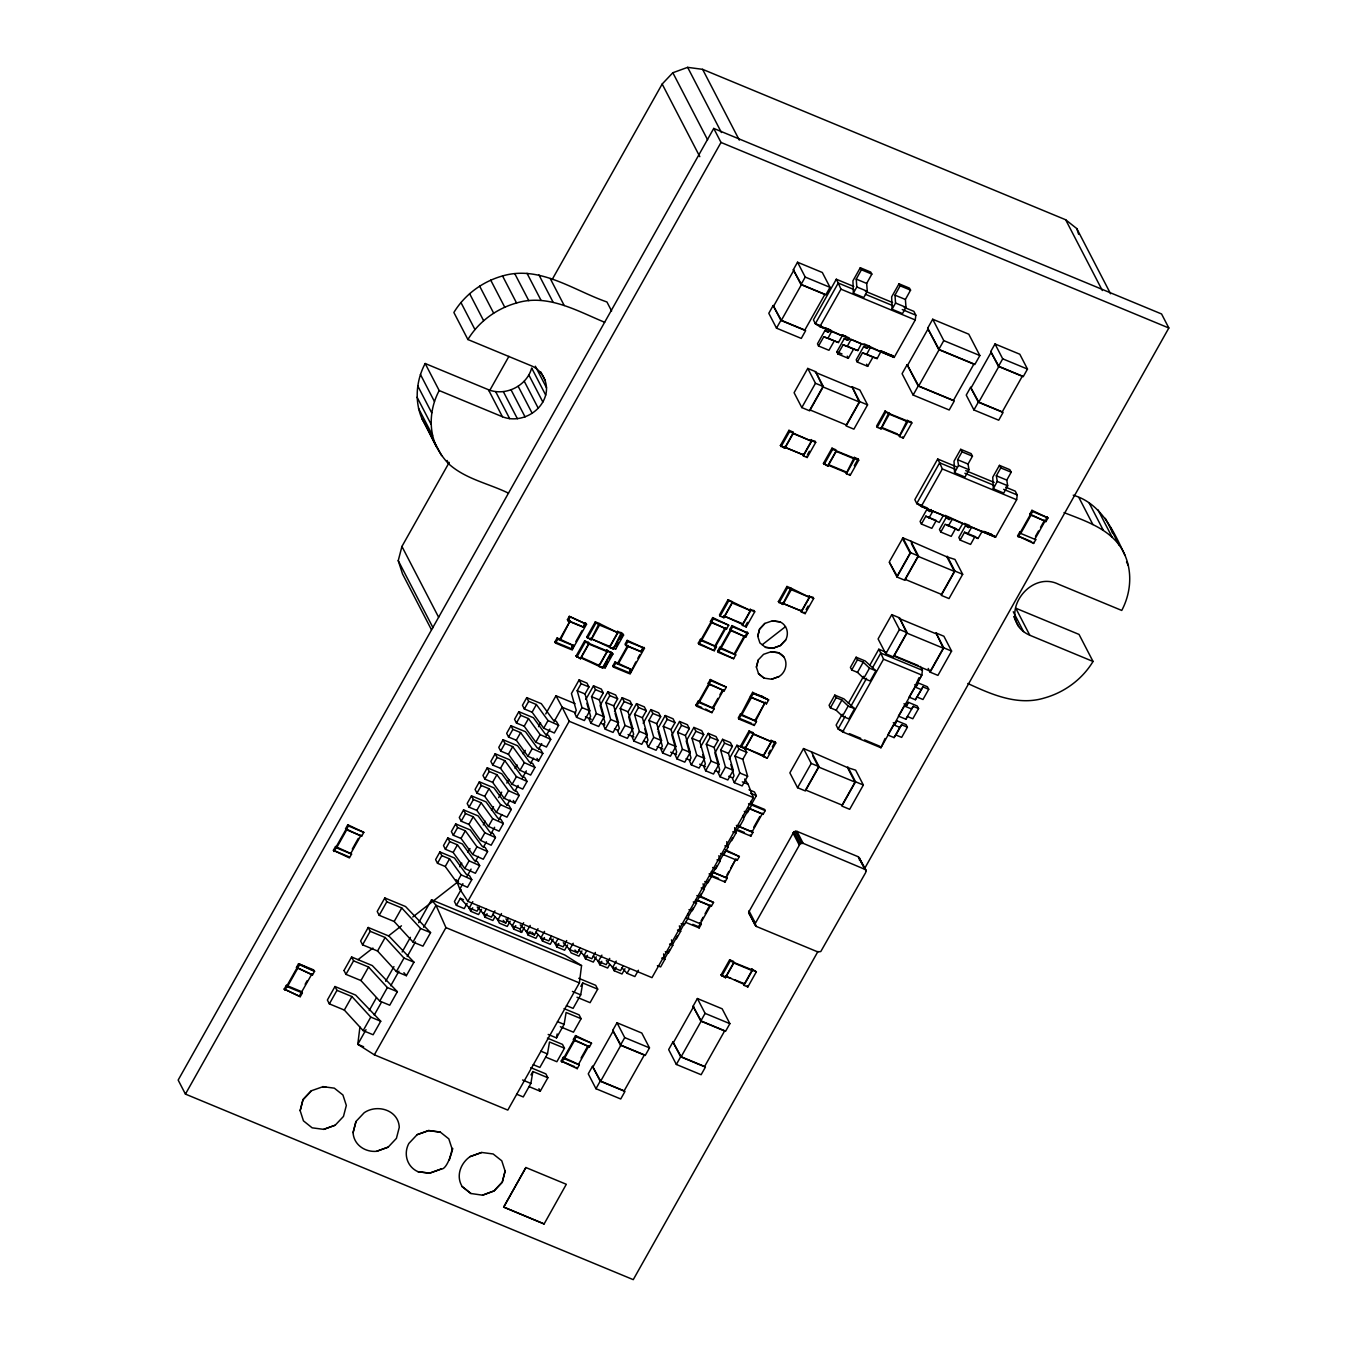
<?xml version="1.0" encoding="UTF-8"?>
<svg xmlns="http://www.w3.org/2000/svg" width="1347" height="1347" viewBox="0 0 1347 1347"><rect width="100%" height="100%" fill="white"/><g stroke="black" fill="none" stroke-linecap="round" stroke-linejoin="round"><path stroke-width="1.5" d="M508.476 493.17C488.708 483.489 465.641 479.128 448.921 464.058C436.394 451.447 430.888 434.003 422.082 418.934C414.304 401.187 416.172 380.426 425.164 363.505L488.422 389.704C505.58 396.59 526.862 385.865 531.678 368.034L545.687 395.075C540.871 412.906 519.605 423.632 502.431 416.745L439.189 390.546L425.164 363.505M436.091 445.958C428.312 428.228 430.181 407.451 439.189 390.546M920.355 666.445L922.392 670.284L921.836 675.066L880.938 747.753L842.633 731.876L838.087 728.946L836.133 725.073L842.229 714.247M545.687 395.075C548.886 383.289 542.471 370.29 531.139 365.727L467.897 339.528L453.872 312.487C464.681 294.623 482.495 281.557 502.549 275.95C539.625 264.955 573.62 290.447 606.941 301.981L611.605 311.005M359.935 1027.003L357.78 1044.312L374.348 1054.819L507.802 1110.096L579.378 982.906L581.55 965.597L564.982 955.107L431.528 899.813L418.648 922.695M853.762 286.456L836.302 279.233L813.436 319.862L815.356 323.718L819.852 326.631L894.172 357.41L915.253 319.963L915.842 315.198L913.872 311.359L904.174 307.352M956.387 466.752L937.697 459.007L914.832 499.653L916.751 503.492L921.247 506.405L995.568 537.2L1016.648 499.737L1017.238 494.972L1015.268 491.15L1005.67 487.176M516.625 1094.202L523.259 1096.946L530.87 1083.426L532.89 1071.522L547.859 1077.735L540.248 1091.255L529.017 1086.591M533.244 1064.686L539.878 1067.43L547.488 1053.91L549.492 1042.006L564.477 1048.202L556.867 1061.722L545.636 1057.075M548.195 1034.462L556.496 1037.897L557.17 1033.94M556.496 1037.897L564.107 1024.377L566.11 1012.473L581.079 1018.686L573.468 1032.206L560.369 1026.768M566.464 1005.637L573.115 1008.381L580.709 994.861L582.729 982.956L597.698 989.153L590.087 1002.673L576.987 997.251M431.495 629.824L402.534 573.957L398.241 560.655L401.928 546.461L449.241 462.391M325.856 1087.046L322.724 1086.625L334.325 1088.157L342.929 1094.993L346.331 1105.432L343.468 1116.427L335.201 1125.2L323.735 1129.358L312.134 1127.826L303.445 1120.856L300.128 1110.568L302.974 1099.556L311.258 1090.801L322.792 1086.76L325.385 1086.978M300.196 1110.686L303.041 1099.691L311.309 1090.918M353.133 1132.625L355.928 1121.495L364.195 1112.723C377.278 1103.732 398.56 1110.08 399.268 1127.372L396.422 1138.367L388.155 1147.139L376.672 1151.298C365.003 1152.409 353.689 1144.714 353.066 1132.507L355.995 1121.613M449.292 1160.188C457.172 1128.803 449.965 1169.903 441.092 1169.061L429.626 1173.237L418.025 1171.705C406.996 1166.889 403.224 1153.807 408.865 1143.435L417.149 1134.662L428.615 1130.503L440.216 1132.036L448.82 1138.872L452.222 1149.294M482.563 1195.176L493.979 1190.883L502.246 1182.11L505.091 1171.115L502.313 1182.245L494.046 1191.001L482.563 1195.176L470.911 1193.509L462.29 1186.673L470.911 1193.509M779.761 621.708C786.917 624.907 789.291 633.174 785.688 639.993L780.351 645.651L772.959 648.328L765.466 647.335L759.91 642.94L757.704 636.154L759.54 629.066L764.877 623.408L772.353 620.849L779.829 621.843L772.353 620.849M757.772 636.289L759.607 629.184L764.877 623.408M758.597 673.837L756.391 667.068L758.226 659.963L763.564 654.322L771.04 651.746L778.515 652.739C788.921 657.117 787.726 671.244 779.037 676.548L771.646 679.242L764.086 678.13L758.529 673.719L764.086 678.13M758.294 660.097L756.391 667.068M748.629 912.256L793.972 831.688L796.953 831.352L858.359 856.793L865.683 869.674L865.751 872.418L820.778 951.554L817.797 951.908L756.391 926.45L748.629 912.256L755.28 925.574M754.842 924.244L800.185 843.677L803.166 843.34L865.683 869.674M859.538 860.43L859.47 857.685M885.063 738.476L880.938 747.753L879.675 746.187L864.555 739.907M915.657 685.067L919.024 677.676M954.585 472.713L958.525 465.372L957.599 459.714L962.027 451.851L960.714 449.309L954.03 461.179L954.585 472.713L965.024 477.04L968.964 469.699L968.038 464.042L972.467 456.178L971.136 453.636L960.714 449.309M993.328 488.759L997.251 481.418L996.342 475.76L1000.754 467.897L999.44 465.355L992.756 477.225L993.328 488.759L1003.751 493.086L1007.691 485.745L1006.765 480.088L1011.193 472.225L1009.863 469.682L999.44 465.355M853.325 293.208L856.827 286.978L856.237 279.098L861.407 269.77L860.278 267.75L852.937 280.816L853.325 293.208L863.764 297.535L867.266 291.306L866.677 283.426L871.846 274.098L870.718 272.06L860.278 267.75M892.051 309.254L895.553 303.041L894.98 295.145L900.133 285.817L899.021 283.796L891.663 296.862L892.051 309.254L902.49 313.582L905.992 307.352L905.403 299.472L910.572 290.144L909.444 288.123L899.021 283.796M489.365 391.101L508.913 356.366M552.118 279.604L662.168 84.036L672.843 72.738L687.644 67.35L702.612 69.337L1065.662 219.763L1076.792 228.586L1110.568 293.764M864.404 868.916L1168.842 327.995L1161.569 313.969L713.742 128.42L178.158 1080.075L185.431 1094.101L633.258 1279.65L817.966 951.437M185.431 1094.101L721.015 142.445L713.742 128.42M350.742 853.51L350.287 852.617L351.567 854.099L349.412 857.921L333.399 850.327L335.555 846.522L350.742 853.51L360.777 835.696L346.684 829.87L345.573 828.708L347.795 824.768L363.808 832.362L361.585 836.285L345.573 828.708M336.194 846.792L346.23 828.977M334.022 851.54L336.178 847.734L335.555 846.522M346.196 829.92L348.418 825.98L347.795 824.768M336.666 847.684L346.684 829.87M352.291 849.065L358.302 838.373M284.251 989.102L286.372 985.347L301.762 991.729L302.385 992.924L300.263 996.679L284.251 989.102L300.263 996.679M296.458 967.415L298.546 963.694L313.312 969.756L314.575 971.271L312.47 974.992L296.458 967.415L311.662 974.42L299.64 995.467M287.012 985.617L297.115 967.685M284.874 990.314L286.995 986.56L286.372 985.347M297.081 968.628L299.691 964.806L314.575 971.271L298.546 963.694M287.483 986.509L297.569 968.577M305.146 984.27L307.15 980.683M334.982 986.526L327.372 1000.046L329.358 1003.869L344.327 1010.065L363.168 1030.623L373.119 1034.749L380.73 1021.228L355.692 995.113L334.982 986.526L336.969 990.348L351.937 996.561L370.762 1017.103L380.73 1021.228M343.99 970.514L351.601 956.993L372.311 965.58L397.348 991.695L389.738 1005.216L379.77 1001.09L360.945 980.549L345.96 974.352L344.041 970.547M368.202 927.477L360.609 940.997L362.579 944.819L377.547 951.016L396.388 971.574L406.356 975.699L413.95 962.179L388.929 936.064L368.202 927.477L370.189 931.299L385.158 937.512L403.999 958.054L413.95 962.179M384.821 897.944L377.211 911.464L379.197 915.303L394.166 921.5L413.007 942.041L422.958 946.166L430.569 932.646L405.548 906.531L384.821 897.944L386.808 901.783L401.776 907.979L420.618 928.521L430.569 932.646M329.358 1003.869L336.969 990.348M345.96 974.352L353.571 960.832L351.601 956.993M362.579 944.819L370.189 931.299M379.197 915.303L386.808 901.783M344.327 1010.065L351.937 996.561M360.945 980.549L368.556 967.028L353.571 960.832M377.547 951.016L385.158 937.512M394.166 921.5L401.776 907.979M554.913 641.896L557.119 637.99L559.847 639.118L572.963 645.264L570.943 649.473L555.553 643.108L554.913 641.896L569.865 648.092M569.293 616.354L586.551 624.25L584.682 622.718L585.305 623.93L583.436 627.247L568.047 620.883L567.424 619.671L569.293 616.354L586.551 624.25L572.206 649.759L570.774 649.153L572.963 645.264M555.553 643.108L557.742 639.202L557.119 637.99M568.047 620.883L569.916 617.549M439.897 851.961L435.603 859.622L437.506 863.292L445.251 866.508L456.869 882.521L467.476 887.303L471.787 879.642L469.514 875.668L466.214 874.186L454.461 857.988L439.897 851.961L441.816 855.648L449.544 858.847L461.179 874.86L471.787 879.642M447.793 837.935L443.5 845.596L445.402 849.267L453.148 852.483L464.766 868.478L475.373 873.277L479.684 865.616L477.41 861.642L474.11 860.161L462.358 843.963L447.793 837.935L449.713 841.622L457.441 844.822L469.076 860.834L479.684 865.616M455.69 823.909L451.38 831.554L453.299 835.241L461.028 838.44L472.662 854.453L483.27 859.234L487.58 851.59L485.29 847.617L482.007 846.135L470.255 829.937L455.69 823.909L457.61 827.597L465.338 830.796L476.973 846.808L487.58 851.59M463.587 809.884L459.276 817.528L461.196 821.215L468.924 824.415L480.559 840.427L491.167 845.209L495.46 837.565L493.187 833.591L489.904 832.109L478.134 815.912L463.587 809.884L465.49 813.554L473.235 816.77L484.869 832.783L495.46 837.565M471.484 795.858L467.173 803.502L469.093 807.19L476.821 810.389L488.456 826.401L499.063 831.183L503.357 823.539L501.084 819.565L497.801 818.084L486.031 801.886L471.484 795.858L473.386 799.529L481.132 802.745L492.749 818.74L503.357 823.539M479.38 781.816L475.07 789.477L476.973 793.147L484.718 796.363L496.353 812.376L506.96 817.158L511.254 809.496L508.981 805.54L505.697 804.041L493.928 787.843L479.38 781.816L481.283 785.503L489.028 788.702L500.646 804.715L511.254 809.496M487.277 767.79L482.967 775.451L484.869 779.122L492.615 782.338L504.233 798.333L514.84 803.132L519.151 795.471L516.878 791.497L513.594 790.015L501.825 773.818L487.277 767.79L489.18 771.477L496.925 774.677L508.543 790.689L519.151 795.471M495.174 753.764L490.864 761.409L492.766 765.096L500.512 768.312L512.129 784.308L522.737 789.106L527.047 781.445L524.774 777.472L521.491 775.99L509.722 759.792L495.174 753.764L497.077 757.452L504.822 760.651L516.44 776.663L527.047 781.445M503.071 739.739L498.76 747.383L500.663 751.07L508.408 754.269L520.026 770.282L530.634 775.064L534.944 767.42L532.671 763.446L529.371 761.964L517.618 745.767L503.071 739.739L504.973 743.409L512.719 746.625L524.337 762.638L534.944 767.42M510.968 725.713L506.657 733.357L508.56 737.045L516.305 740.244L527.923 756.256L538.531 761.038L542.841 753.394L540.568 749.42L537.268 747.939L525.515 731.741L510.968 725.713L512.87 729.384L520.615 732.6L532.233 748.595L542.841 753.394M518.848 711.671L514.554 719.332L516.457 723.019L524.202 726.218L535.82 742.231L546.427 747.013L550.738 739.368L548.465 735.395L545.165 733.896L533.412 717.715L518.848 711.671L520.767 715.358L528.495 718.574L540.13 734.57L550.738 739.368M526.744 697.645L522.451 705.306L524.353 708.977L532.099 712.193L543.717 728.188L554.324 732.987L558.635 725.326L556.362 721.352L553.061 719.87L541.309 703.673L526.744 697.645L528.664 701.332L536.392 704.532L548.027 720.544L558.635 725.326M559.847 639.118L570.168 620.799L567.424 619.671M560.318 640.01L570.168 620.799M437.506 863.292L441.816 855.648M445.402 849.267L449.713 841.622M453.299 835.241L457.61 827.597M461.196 821.215L465.49 813.554M469.093 807.19L473.386 799.529M476.973 793.147L481.283 785.503M484.869 779.122L489.18 771.477M492.766 765.096L497.077 757.452M500.663 751.07L504.973 743.409M508.56 737.045L512.87 729.384M516.457 723.019L520.767 715.358M524.353 708.977L528.664 701.332M445.251 866.508L449.544 858.847M453.148 852.483L457.441 844.822M461.028 838.44L465.338 830.796M468.924 824.415L473.235 816.77M476.821 810.389L481.132 802.745M484.718 796.363L489.028 788.702M492.615 782.338L496.925 774.677M500.512 768.312L504.822 760.651M508.408 754.269L512.719 746.625M516.305 740.244L520.615 732.6M524.202 726.218L528.495 718.574M532.099 712.193L536.392 704.532M583.436 627.247L584.682 622.718M573.788 645.213L572.206 649.759M575.842 641.576L581.988 630.649M584.042 626.995L586.097 623.358M369.213 1010.536L376.419 997.723M385.697 981.256L393.93 966.624M402.164 951.975L410.414 937.344M363.168 1030.623L370.762 1017.103M379.77 1001.09L387.38 987.57L368.556 967.028M396.388 971.574L403.999 958.054M413.007 942.041L420.618 928.521M576.129 655.989L584.665 640.835L588.454 642.418L589.077 643.63L580.557 658.767L576.129 655.989L580.557 658.767M586.77 636.996L595.307 621.843L599.146 623.442L599.769 624.654L591.232 639.808L586.77 636.996L591.232 639.808M773.161 305.516L768.8 313.295L776.495 328.146L801.28 338.417L805.641 330.638L780.873 320.384L773.161 305.516L781.361 320.333L804.832 330.049L824.953 294.286L801.482 284.554L793.299 269.754L797.542 262.227L822.31 272.481L830.021 287.349L825.778 294.875L800.994 284.604L793.299 269.754M366.014 1029.68L357.78 1044.312L363.606 1046.737M374.247 1015.049L381.454 1002.252M390.714 985.785L398.948 971.153M407.198 956.522L415.432 941.89M423.665 927.258L436.007 905.302L431.528 899.813M773.818 305.786L793.955 270.023M576.769 657.201L585.288 642.048L584.665 640.835M587.41 638.209L595.93 623.055L595.307 621.843M459.748 866.744L461.785 863.107M467.931 852.196L469.985 848.559M483.287 824.903L485.341 821.266M491.47 810.355L493.524 806.718M498.643 797.626L501.707 792.171M506.826 783.062L508.88 779.425M515.025 768.514L517.063 764.877M523.208 753.966L525.263 750.33M538.564 726.673L540.618 723.036M545.737 713.944L555.974 695.759L575.118 703.69M582.123 657.69L599.146 665.435L606.941 651.561L588.555 643.95L588.454 642.418M590.609 638.596L609.821 646.459L617.633 632.585L599.146 623.442M588.555 643.95L580.759 657.824L602.816 667.994L611.336 652.857L606.84 650.029L606.941 651.561M617.162 631.692L621.388 632.652L622.028 633.865L613.491 649.018L591.434 638.848L598.775 624.082M456.869 882.521L461.179 874.86M464.766 868.478L469.076 860.834M472.662 854.453L476.973 846.808M480.559 840.427L484.869 832.783M488.456 826.401L492.749 818.74M496.353 812.376L500.646 804.715M504.233 798.333L508.543 790.689M512.129 784.308L516.44 776.663M520.026 770.282L524.337 762.638M527.923 756.256L532.233 748.595M535.82 742.231L540.13 734.57M543.717 728.188L548.027 720.544M744.689 779.037L748.124 784.291L753.327 797.559L651.982 977.636L467.847 901.345L459.815 889.104L462.897 883.649M466.988 876.375L471.08 869.101M475.171 861.827L478.236 856.372M483.354 847.28L486.435 841.824M490.527 834.551L494.618 827.277M498.71 820.003L501.791 814.548M506.893 805.439L509.974 799.983M515.093 790.891L518.157 785.436M522.249 778.162L526.34 770.888M530.449 763.614L533.513 758.159M538.632 749.067L541.696 743.611M545.788 736.338L549.896 729.064M553.987 721.79L562.17 707.242L555.974 695.759M776.495 328.146L780.873 320.384M800.994 284.604L805.237 277.078L797.542 262.227M461.145 889.559L454.41 901.53L456.397 905.352L464.21 908.602L467.173 903.349M579.143 679.881L571.448 693.553L576.263 710.441L574.714 713.203L576.55 717.294L584.362 720.544L589.818 710.846L585.019 693.958L588.959 686.953L586.972 683.114L579.143 679.881L581.129 683.704L588.959 686.953M781.361 320.333L801.482 284.554M456.397 905.352L460.337 898.348L463.469 899.644M576.55 717.294L581.988 707.613L577.19 690.708L581.129 683.704M374.348 1054.819L445.941 927.612L436.007 905.302L581.55 965.597M598.674 664.542L598.944 666.395L602.816 667.994M609.366 645.567L609.619 647.419L613.491 649.018M598.944 666.395L607.48 651.241L606.84 650.029M609.619 647.419L618.155 632.265L617.532 631.053M467.847 901.345L569.192 721.268L562.17 707.242L575.725 712.866M602.193 666.782L605.089 667.91L612.902 654.036L610.713 651.645M612.868 647.806L615.781 648.934L623.577 635.06L621.388 632.652M603.001 667.034L610.814 653.16L612.902 654.036M615.781 648.934L613.693 648.059L621.034 633.292M585.793 699.497L593.488 685.825L601.318 689.058L603.304 692.897L599.364 699.901L604.163 716.789L598.708 726.488L590.895 723.238L589.06 719.146L590.609 716.385L586.871 703.252M607.564 661.815L605.089 667.91M609.518 658.346L612.447 653.143M616.286 646.307L618.239 642.839M620.192 639.37L623.122 634.168M479.734 906.464L477.074 911.178L469.261 907.929L472.797 901.648M481.519 909.292L478.555 914.546L470.743 911.296L472.713 907.794M590.895 723.238L596.334 713.556L591.535 696.652L595.475 689.647L593.488 685.825M612.834 665.889L615.023 661.983L617.768 663.111L630.867 669.24L628.847 673.466L613.457 667.102L612.834 665.889L627.786 672.086M630.867 669.24L628.679 673.146L630.11 673.753L644.472 648.244L627.18 640.381L625.025 644.203L625.648 645.415L641.037 651.796L643.024 647.638L641.037 651.796M613.457 667.102L615.646 663.195L615.023 661.983M625.648 645.415L627.803 641.593L627.18 640.381M617.768 663.111L627.769 645.331M618.222 664.004L628.224 646.223L640.886 651.477M607.834 691.769L600.139 705.441L604.955 722.329L603.405 725.09L605.241 729.182L613.053 732.431L618.509 722.733L613.71 705.845L617.65 698.84L615.663 695.001L607.834 691.769L609.821 695.591L617.65 698.84M834.197 341.128L828.961 350.287L818.521 345.977L823.775 336.801L838.44 342.525L842.229 335.773L815.356 323.718L838.255 283.038L836.302 279.233M494.955 910.825L491.419 917.122L483.607 913.872L486.25 909.158M494.871 916.987L492.901 920.489L485.088 917.24L487.058 913.737M605.241 729.182L610.679 719.5L605.881 702.595L609.821 695.591M853.779 289.47L838.255 283.038L840.949 289.167L819.852 326.631L829.92 329.914L828.725 332.036L824.835 330.739L817.477 343.805L818.521 345.977M635.801 661.916L630.11 673.753M637.855 658.279L639.909 654.625M641.947 650.988L644.001 647.351M614.485 711.384L622.179 697.712L630.009 700.945L631.996 704.784L628.056 711.788L632.854 728.676L627.399 738.375L619.586 735.125L617.751 731.034L619.3 728.272L615.023 713.27M807.762 368.421L794.09 392.718L801.802 407.569L809.682 410.835L823.354 386.538L815.642 371.688L807.762 368.421L815.474 383.289L823.354 386.538M508.425 918.351L505.765 923.065L497.952 919.816L501.488 913.535M823.775 336.801L828.001 338.215L831.705 331.261M619.586 735.125L625.025 725.444L620.226 708.539L624.166 701.534L622.179 697.712M822.815 386.858L809.867 409.875L846.303 424.979L859.251 401.962L822.815 386.858L815.642 371.688M510.21 921.18L507.247 926.433L499.434 923.183L497.447 919.361M780.435 445.47L788.955 430.333L792.794 431.916L793.417 433.128L784.897 448.282L780.435 445.47L784.897 448.282M801.802 407.569L815.474 383.289M636.525 703.656L628.83 717.328L633.646 734.216L632.097 736.977L633.915 741.069L641.744 744.319L647.2 734.62L642.401 717.732L646.341 710.728L644.354 706.889L636.525 703.656L638.512 707.478L646.341 710.728M781.058 446.682L789.595 431.545L788.955 430.333M523.646 922.712L520.11 929.009L512.281 925.759L514.941 921.045M861.508 343.62L857.803 350.557L853.577 349.142L848.324 358.319L837.885 353.992L836.841 351.82L844.199 338.77L848.088 340.05L849.284 337.929L842.128 334.965M784.274 447.069L803.553 454.966L811.349 441.092L789.595 431.545M792.794 431.916L792.895 433.448L811.349 441.092M524.555 927.123L521.592 932.377L513.763 929.127L515.749 925.625M633.915 741.069L639.37 731.387L634.572 714.482L638.512 707.478M803.553 454.966L785.099 447.322L792.895 433.448M837.885 353.992L843.138 344.832L847.364 346.23L851.068 339.292L861.609 343.805M643.176 723.272L650.87 709.6L658.7 712.832L660.687 716.671L656.73 723.676L661.545 740.564L656.09 750.262L648.261 747.013L646.442 742.921L647.991 740.16L644.775 728.912M537.992 928.655L534.456 934.953L526.626 931.703L530.179 925.423M537.908 934.818L535.938 938.32L528.108 935.071L530.095 931.568M648.261 747.013L653.716 737.331L648.917 720.426L652.857 713.422L650.87 709.6M803.081 454.074L803.351 455.926L807.19 457.509L815.71 442.372L815.087 441.159L810.894 440.2M880.972 351.82L868.647 345.96L867.451 348.082L863.562 346.785L856.204 359.851L857.264 362.023L867.687 366.333L872.94 357.174L877.166 358.571L880.871 351.634L892.96 355.861L894.172 357.41L880.871 351.634M803.351 455.926L811.887 440.772L811.248 439.56M725.208 627.635L715.173 645.449L716.452 646.93L714.331 650.702L698.941 644.321L698.318 643.108L700.44 639.337L715.644 646.341L725.663 628.527L711.586 622.684L710.458 621.523L712.664 617.6L728.693 625.193L726.488 629.116L710.458 621.523M701.097 639.606L711.115 621.792M698.941 644.321L701.063 640.549L700.44 639.337M711.098 622.735L713.304 618.812L712.664 617.6M701.551 640.499L711.586 622.684M807.51 454.613L809.395 451.245M728.003 599.785L719.483 614.922L720.106 616.135L723.928 617.717L732.448 602.564L728.003 599.785L750.38 610.528L742.567 624.402L723.659 615.865M857.264 362.023L862.501 352.847L866.727 354.261L870.431 347.324M720.106 616.135L728.626 600.981M657.521 729.215L665.216 715.543L673.045 718.776L675.032 722.615L671.075 729.619L675.891 746.507L670.436 756.206L662.606 752.956L660.788 748.865L662.337 746.103L658.06 731.101M551.462 936.182L548.801 940.896L540.972 937.647L544.525 931.366M859.251 401.962L852.079 386.791L859.857 390.007L867.569 404.875L853.897 429.154L846.118 425.921L859.773 401.642L852.079 386.791M731.825 601.368L731.926 602.884L750.38 610.528M724.13 616.758L731.926 602.884M553.247 939.011L550.283 944.264L542.454 941.014L544.441 937.512M662.606 752.956L668.061 743.275L663.263 726.37L667.203 719.365L665.216 715.543M714.415 648.227L715.829 645.718M743.493 637.4L734.469 653.447L735.748 654.928L733.627 658.7L718.237 652.318L717.614 651.106L719.736 647.335L734.94 654.339L744.958 636.525L730.882 630.682L729.771 629.52L731.977 625.597L747.989 633.191L745.783 637.097L729.771 629.52M823.472 463.317L832.008 448.164L835.813 449.746L836.453 450.959L827.934 466.096L823.472 463.317L827.934 466.096M720.392 647.604L730.411 629.79M718.237 652.318L720.376 648.547L719.736 647.335M730.394 630.733L732.6 626.81L731.977 625.597M679.562 721.487L671.867 735.159L676.682 752.047L675.133 754.808L676.952 758.9L684.781 762.149L690.236 752.451L685.421 735.563L689.378 728.559L687.391 724.72L679.562 721.487L681.548 725.309L689.378 728.559M720.847 648.496L730.882 630.682M824.111 464.513L832.631 449.376L832.008 448.164M566.683 940.543L563.147 946.84L555.318 943.59L557.978 938.876M567.592 944.954L564.629 950.207L556.799 946.958L558.769 943.456M676.952 758.9L682.407 749.218L677.608 732.313L681.548 725.309M717.884 698.352L712.832 707.327L714.112 708.808L711.957 712.63L696.567 706.249L695.944 705.037L698.1 701.215L713.304 708.219L723.39 690.27L709.313 684.444L708.202 683.283L710.307 679.528L726.319 687.122L724.215 690.859L708.202 683.283M725.511 616.64L742.113 623.509L742.382 625.362L746.204 626.944L754.724 611.791L754.101 610.578L749.909 609.635M698.756 701.484L708.842 683.552M696.567 706.249L698.723 702.427L698.1 701.215M708.825 684.495L710.93 680.74L710.307 679.528M699.211 702.376L709.313 684.444M742.382 625.362L750.902 610.208L750.279 609.012M747.467 622.365L745.565 625.732L746.204 626.944M745.884 634.589L747.366 631.979M693.907 727.431L686.212 741.103L691.011 757.991L689.462 760.752L691.297 764.843L699.127 768.093L704.582 758.395L699.767 741.507L703.723 734.502L701.736 730.663L693.907 727.431L695.894 731.253L703.723 734.502M580.153 948.069L577.493 952.784L569.663 949.534L573.216 943.254M691.297 764.843L696.753 755.162L691.954 738.257L695.894 731.253M719.904 694.766L721.925 691.179M829.499 465.018L846.101 471.905L846.371 473.74L850.193 475.323L858.713 460.186L858.09 458.973L854.267 457.391L846.573 472.797L828.119 465.153L835.931 451.279L854.368 458.923M907.137 364.683L902.069 373.691L913.131 395.041L949.214 409.993L954.282 400.985L918.199 386.033L907.137 364.683L918.688 386L953.457 400.396L973.965 363.959L939.196 349.546L927.645 328.247L932.713 319.239L968.779 334.191L979.858 355.541L974.79 364.549L938.707 349.597L927.645 328.247M846.371 473.74L854.907 458.603L854.267 457.391M907.777 364.953L928.285 328.516M854.301 465.708L858.09 458.973M885.114 410.953L876.594 426.107L877.217 427.319L881.056 428.902L889.576 413.765L885.114 410.953L885.737 412.165L906.986 420.803L899.644 435.569L881.258 427.959L888.953 412.552M778.431 601.604L786.951 586.45L790.857 588.083L791.497 589.296L782.961 604.433L778.431 601.604L782.961 604.433M581.938 950.898L578.974 956.151L571.145 952.901L569.175 949.079M877.217 427.319L885.737 412.165M779.071 602.816L787.591 587.662L786.951 586.45M700.558 747.046L708.253 733.374L716.082 736.607L718.069 740.446L714.112 747.45L718.928 764.338L713.472 774.037L705.643 770.787L703.808 766.696L705.357 763.934L702.696 754.556M595.374 952.43L591.838 958.727L584.009 955.478L586.669 950.763M782.338 603.22L801.499 611.083L809.311 597.209L790.857 588.083M801.499 611.083L783.163 603.473L790.504 588.706M596.283 956.825L593.32 962.095L585.49 958.845L587.46 955.343M705.643 770.787L711.098 761.106L706.299 744.201L710.239 737.196L708.253 733.374M913.131 395.041L918.199 386.033M938.707 349.597L943.776 340.606L932.713 319.239M530.987 1074.906L532.89 1071.522M580.826 986.341L582.729 982.956M918.688 386L939.196 349.546M722.598 739.318L714.903 752.99L719.702 769.878L718.153 772.639L719.988 776.731L727.818 779.98L733.273 770.282L728.458 753.394L732.398 746.39L730.428 742.551L722.598 739.318L724.585 743.14L732.398 746.39M609.72 958.374L606.184 964.671L598.354 961.421L601.89 955.141M765.18 702.343L755.667 720.948L740.463 713.961L738.274 717.85L738.897 719.062L754.286 725.444L756.475 721.537L755.196 720.056L765.18 702.343L766.46 703.824L768.632 699.935L752.619 692.341L750.431 696.231L751.07 697.443L766.46 703.824M609.635 964.536L607.665 968.038L599.836 964.789L601.806 961.287M719.988 776.731L725.444 767.049L720.645 750.144L724.585 743.14M741.119 714.23L750.431 696.231M738.897 719.062L741.086 715.173L740.463 713.961M751.07 697.443L753.242 693.553L752.619 692.341M741.574 715.122L751.559 697.392L765.635 703.235M906.986 420.803L911.195 421.763L911.835 422.975L903.298 438.129L899.442 436.529L899.173 434.677L899.644 435.569M801.044 610.191L801.313 612.026L805.152 613.626L813.672 598.472L813.049 597.26L808.84 596.317M899.442 436.529L907.979 421.375L907.339 420.163M801.313 612.026L809.833 596.889L809.21 595.677M806.112 609.568L808.099 606.066M729.249 758.933L736.944 745.261L744.773 748.494M623.19 965.9L620.529 970.615L612.7 967.365L616.236 961.084M578.688 1063.709L579.311 1064.921L577.223 1068.659L561.194 1061.066L563.299 1057.344L578.503 1064.332L588.605 1046.366L574.529 1040.524L573.418 1039.362L575.523 1035.607L591.535 1043.201L589.43 1046.956L573.418 1039.362M563.955 1057.614L574.058 1039.631M561.834 1062.278L563.922 1058.557L563.299 1057.344M574.041 1040.574L576.146 1036.82L575.523 1035.607M564.41 1058.506L574.529 1040.524M624.974 968.712L622.011 973.982L614.181 970.732L616.151 967.23M740.53 746.12L745.043 748.949L753.562 733.795L752.939 732.583L749.05 730.966L740.53 746.12L744.42 747.737L746.743 752.333L742.803 759.338L747.619 776.226L742.163 785.924L734.334 782.674L739.789 772.993L734.991 756.088L738.931 749.084L736.944 745.261M741.153 747.332L749.673 732.179L749.05 730.966M744.42 747.737L763.412 755.515L771.208 741.641L749.673 732.179M752.939 732.583L753.04 734.115L771.208 741.641M770.753 740.749L775.148 741.793L775.771 742.988L767.251 758.142L745.245 747.989L753.04 734.115M638.411 970.261L634.875 976.558L627.045 973.309L629.706 968.594M581.062 1058.052L587.14 1047.276M503.643 1207.064L525.886 1167.529L566.312 1184.282L544.121 1223.952L503.643 1207.064L544.121 1223.952M503.711 1207.198L525.886 1167.529M762.941 754.623L763.21 756.475L767.251 758.142M970.615 387.33L966.237 395.092L973.932 409.959L998.716 420.213L1003.077 412.451L978.309 402.181L970.615 387.33L978.798 402.13L1002.269 411.862L1022.39 376.099L998.918 366.367L990.735 351.55L995.012 343.956L1019.797 354.227L1027.492 369.078L1023.215 376.689L998.43 366.418L990.735 351.55M763.21 756.475L771.747 741.321L771.107 740.109M971.254 387.599L991.392 351.82M592.495 1066.319L588.252 1073.845L595.963 1088.713L620.731 1098.984L624.974 1091.44L600.19 1081.186L592.495 1066.319L600.678 1081.136L624.149 1090.851L644.405 1054.869L620.933 1045.154L600.678 1081.136M612.75 1030.337L617.01 1022.76L641.795 1033.031L649.49 1047.882L645.23 1055.459L620.445 1045.188L612.75 1030.337L619.99 1043.336M768.514 753.562L770.4 750.195M772.302 746.827L775.148 741.793M593.151 1066.588L613.407 1030.607M927.494 508.038L916.751 503.492L939.65 462.812L937.697 459.007M665.199 957.65L669.51 949.989M673.096 943.607L677.406 935.963M680.993 929.582L684.444 923.47M688.889 915.556L693.2 907.895M696.786 901.53L701.097 893.869M704.683 887.505L708.993 879.844M712.58 873.462L716.873 865.818M720.477 859.437L724.77 851.792M728.357 845.411L732.667 837.767M736.253 831.385L739.705 825.256M744.15 817.36L748.461 809.699M752.047 803.317L756.357 795.673L754.455 791.985L748.999 789.729M663.566 953.929L664.913 959.283L660.619 966.927L657.403 965.732M671.463 939.886L672.81 945.257L668.516 952.901L665.3 951.689M676.396 938.876L680.706 931.215L679.359 925.86M695.608 899.594L696.5 903.163L692.19 910.808L688.974 909.612M703.05 883.784L704.397 889.138L700.086 896.782L696.87 895.587M711.384 871.543L712.294 875.112L707.983 882.756L704.767 881.544M718.843 855.715L720.19 861.07L715.88 868.731L712.664 867.519M726.723 841.69L728.087 847.044L723.777 854.705L720.561 853.493M731.674 840.68L735.984 833.018L734.62 827.664M973.932 409.959L978.309 402.181M998.43 366.418L1002.707 358.824L995.012 343.956M978.798 402.13L998.918 366.367M889.542 561.48L902.928 537.874L910.791 541.124L918.486 555.974L904.83 580.271L896.967 577.021L889.273 562.154L897.169 576.061L910.117 553.045L902.49 538.463M955.175 469.244L939.65 462.812L942.344 468.941L921.247 506.405L943.472 515.345L939.28 522.434L925.844 516.17L921.415 524.034L931.838 528.344L936.266 520.498L925.844 516.17M595.963 1088.713L600.19 1081.186M620.445 1045.188L624.722 1037.611L617.01 1022.76M931.989 511.776L926.77 509.621L920.085 521.474L921.415 524.034M910.791 541.124L946.857 556.85L954.4 571.397L941.452 594.397L905.016 579.311L917.964 556.294L911.38 543.582M701.046 920.877L703.05 917.307M705.053 913.737L709.078 906.598M726.875 874.978L728.895 871.408M730.899 867.822L734.923 860.682M753.697 827.311L759.792 816.501M700.507 923.571L700.036 922.678L701.316 924.16L699.177 927.948L698.554 926.736L710.543 905.706L698.217 900.604M714.011 872.553L726.336 877.655L735.933 858.898L737.213 860.379L739.368 856.524L725.275 849.738M738.055 825.98L752.131 831.806L762.284 813.79L748.191 807.947M697.898 900.722L711.368 906.295L713.54 902.439L699.447 895.654M709.633 875.651L725.023 882.032L727.161 878.244L725.881 876.762L726.336 877.655M735.479 829.735L750.868 836.117L752.956 832.395L751.677 830.914L752.131 831.806M747.703 807.998L763.092 814.379L765.214 810.608L764.591 809.412L751.121 803.822M896.967 577.021L910.639 552.725L902.928 537.874M803.536 748.562L789.864 772.858L797.559 787.709L805.371 790.942L819.043 766.662L811.349 751.794L803.536 748.562L811.231 763.429L819.043 766.662M834.82 695.103L829.078 705.306L830.392 707.848L836.167 710.239L842.447 716.234L848.863 718.877L854.604 708.674L843.912 698.874L834.82 695.103L836.133 697.645L841.909 700.036L848.189 706.03L854.604 708.674M856.136 657.218L850.395 667.422L851.708 669.981L857.483 672.372L863.764 678.349L870.179 681.01L875.92 670.806L865.229 660.99L856.136 657.218L857.45 659.777L863.225 662.168L869.505 668.146L875.92 670.806M830.392 707.848L836.133 697.645M851.708 669.981L857.45 659.777M811.349 751.794L847.482 767.571L855.025 782.102L842.077 805.119L805.573 789.982L818.521 766.982L855.025 782.102M836.167 710.239L841.909 700.036M857.483 672.372L863.225 662.168M949.618 519.083L946.133 517.635L939.448 529.506L940.778 532.048L951.218 536.375L955.629 528.512L958.643 530.449L962.836 523.377L945.089 515.345M891.765 614.636L878.092 638.933L885.804 653.783L893.516 656.982L907.188 632.703L899.493 617.835L891.765 614.636L899.459 629.504L907.188 632.703M940.778 532.048L945.207 524.185L958.643 530.449M797.559 787.709L811.231 763.429M848.324 703.403L863.562 676.329M869.657 665.485L878.816 649.237L886.36 652.369M842.447 716.234L848.189 706.03M863.764 678.349L869.505 668.146M906.666 633.023L893.718 656.023L930.322 671.193L943.27 648.176L906.666 633.023L899.493 617.835M845.209 716.301L838.087 728.946L843.761 731.303M850.294 707.259L866.559 678.349M872.654 667.523L880.786 653.059L878.816 649.237M885.804 653.783L899.459 629.504M842.633 731.876L883.531 659.205L880.786 653.059L922.392 670.284M672.944 1041.955L668.651 1049.599L676.346 1064.45L701.13 1074.721L705.424 1067.077L680.656 1056.806L672.944 1041.955L681.144 1056.755L704.616 1066.487L724.72 1030.758L701.248 1021.026L693.065 1006.226L697.392 998.531L722.16 1008.802L729.872 1023.653L725.545 1031.347L700.76 1021.077L693.065 1006.226M673.601 1042.224L693.705 1006.495M946.857 556.85L954.972 559.426L962.684 574.293L949.012 598.573L941.25 595.357L954.922 571.077L947.227 556.227M968.981 527.098L965.496 525.667L958.828 537.52L960.142 540.08L970.581 544.407L974.992 536.544L978.006 538.48L982.199 531.392L992.621 535.045L983.765 531.341M960.142 540.08L964.57 532.217L974.992 536.544M721.116 974.925L729.636 959.788L733.442 961.354L734.081 962.566L725.545 977.72L721.116 974.925L725.545 977.72M721.739 976.137L730.259 961L729.636 959.788M724.922 976.508L730.798 978.158M676.346 1064.45L680.656 1056.806M700.76 1021.077L705.087 1013.382L697.392 998.531M725.747 976.76L733.559 962.886L751.946 970.514L744.15 984.388L725.275 975.868M681.144 1056.755L701.248 1021.026M847.482 767.571L855.665 770.164L863.36 785.015L849.688 809.311L841.875 806.078L855.547 781.782L847.852 766.931M943.27 648.176L936.098 633.006L943.893 636.239L951.605 651.089L937.933 675.386L930.12 672.153L928.201 668.432M734.485 979.69L743.679 983.495L743.948 985.347L747.838 986.947L756.357 971.81L751.845 968.981L751.946 970.514M743.948 985.347L752.468 970.194L751.845 968.981M883.531 659.205L921.836 675.066L909.057 697.123L915.371 699.733L922.948 686.903L928.723 689.294L922.981 699.497L917.206 697.106M895.065 724.248L896.984 720.847L906.076 724.619L907.407 727.178L901.665 737.381L895.89 734.991L894.054 737.6L887.74 734.991L893.482 724.787L899.796 727.414L901.631 724.787L907.407 727.178M916.381 686.381L918.3 682.98L927.393 686.751L928.723 689.294M906.565 705.761L908.484 702.359L917.24 705.996L918.57 708.556L912.828 718.759L907.474 716.537L905.858 719.197L898.415 716.099L904.157 705.895L911.599 708.993L913.215 706.333L918.57 708.556M930.12 672.153L943.792 647.856L936.098 633.006M894.054 737.6L899.796 727.414M915.371 699.733L922.948 686.903M895.89 734.991L901.631 724.787M905.858 719.197L913.215 706.333M1035.119 538.463L1035.742 539.676L1033.62 543.43L1017.608 535.837L1019.73 532.082L1020.841 533.244L1030.994 515.211L1029.883 514.049L1031.954 510.328L1047.983 517.922L1045.895 521.626L1029.883 514.049M1020.369 532.351L1030.522 514.318M1018.231 537.049L1020.353 533.294L1019.73 532.082M1030.506 515.244L1032.593 511.54L1031.954 510.328M1035.473 536.375L1038.52 530.971M1040.558 527.367L1044.615 520.144M1045.962 519.184L1047.343 516.709M1034.917 539.086L1045.07 521.036L1030.994 515.211M931.08 509.536L929.868 511.607L926.77 509.621M928.858 518.107L933.033 511.018M950.443 517.568L949.231 519.622L946.133 517.635M948.221 526.121L952.396 519.05M964.57 532.217L967.584 534.153L971.759 527.081L995.568 537.2L994.355 535.651M908.484 702.359L906.885 705.02L903.938 703.808M918.3 682.98L916.465 685.589L914.596 684.815M896.984 720.847L895.149 723.474L893.28 722.699M467.897 339.528C478.69 321.664 496.504 308.598 516.558 302.991C547.454 293.461 577.072 310.904 604.651 322.27M1093.04 661.461L1029.798 635.245L1015.79 608.221L1079.031 634.42L1093.04 661.461C1082.247 679.326 1064.433 692.392 1044.38 697.999C1017.894 706.114 991.51 694.463 967.836 683.501M765.466 647.335L772.892 648.21L780.283 645.516L785.688 639.993M505.159 1171.233L501.774 1160.811L493.154 1153.975L481.553 1152.443L470.086 1156.602C460.421 1163.353 455.656 1176.335 462.358 1186.808M358.016 959.653L372.9 948.069M388.525 935.896L401.457 925.81M412.771 916.987L432.101 901.934M433.683 900.705L458.485 881.393M762.267 644.725L785.486 626.641M771.646 679.242L779.037 676.548M440.267 1132.17L428.683 1130.621L417.149 1134.662M388.155 1147.139L376.672 1151.298M481.62 1152.561L470.086 1156.602M748.562 803.755L765.214 810.608M744.251 811.416L747.467 812.611L751.761 804.967L750.868 801.398M736.354 825.442L739.57 826.637L743.864 818.993L742.972 815.423M732.768 831.806L735.984 833.018M724.871 845.849L728.087 847.044M716.974 859.874L720.19 861.07M709.078 873.9L712.294 875.112M701.181 887.926L704.397 889.138M693.284 901.951L696.5 903.163M681.094 923.638L684.293 924.85L688.603 917.189L687.711 913.62M677.49 930.019L680.706 931.215M669.594 944.045L672.81 945.257M661.714 958.071L664.913 959.283M880.82 350.978L886.023 353.066M721.015 142.445L1168.842 327.995M861.407 269.77L871.846 274.098M900.133 285.817L910.572 290.144M856.237 279.098L866.677 283.426M894.98 295.145L905.403 299.472M856.827 286.978L867.266 291.306M895.553 303.041L905.992 307.352M865.397 291.289L892.539 302.536M865.414 294.286L892.573 305.55M902.271 309.574L915.842 315.198M840.949 289.167L915.253 319.963M805.237 277.078L830.021 287.349M1002.707 358.824L1027.492 369.078M943.776 340.606L979.858 355.541M815.356 323.718L821.182 326.126M825.054 327.742L830.88 330.15M842.515 334.965L846.404 336.582M863.865 343.805L869.674 346.23M881.325 351.045L892.96 355.861M824.835 330.739L828.304 332.187M844.199 338.77L847.667 340.202M863.562 346.785L867.047 348.233M828.001 338.215L838.44 342.525M847.364 346.23L857.803 350.557M866.727 354.261L877.166 358.571M843.138 344.832L853.577 349.142M862.501 352.847L872.94 357.174M836.841 351.82L842.06 353.992M815.289 372.328L851.725 387.431M907.979 421.375L911.835 422.975M859.773 401.642L867.569 404.875M889.054 414.085L907.44 421.695M1073.222 495.191C1101.038 503.222 1113.632 531.004 1124.846 555.015C1132.625 572.744 1130.739 593.522 1121.748 610.444L1058.506 584.244C1027.727 568.905 994.928 619.788 1029.798 635.245M962.027 451.851L972.467 456.178M1000.754 467.897L1011.193 472.225M882.622 427.824L897.338 433.919M957.599 459.714L968.038 464.042M996.342 475.76L1006.765 480.088M958.525 465.372L968.964 469.699M997.251 481.418L1007.691 485.745M965.732 470.625L994.153 482.394M1064.029 512.601C1086.928 521.592 1114.373 530.23 1124.846 555.015M964.873 473.268L993.968 485.324M1003.667 489.348L1017.238 494.972M942.344 468.941L1016.648 499.737M1032.593 511.54L1047.983 517.922M811.887 440.772L815.71 442.372M832.631 449.376L853.914 458.031M854.907 458.603L858.713 460.186M1020.353 533.294L1035.742 539.676M1017.608 535.837L1031.078 541.427M916.751 503.492L920.641 505.108M964.452 523.377L969.806 525.583L968.594 527.654L965.496 525.667M986.593 532.435L992.419 534.843M946.941 524.909L955.629 528.512M967.584 534.153L978.006 538.48M910.639 552.725L918.486 555.974M954.922 571.077L962.684 574.293M917.964 556.294L954.4 571.397M899.123 618.475L935.727 633.646M943.792 647.856L951.605 651.089M787.591 587.662L791.497 589.296M809.833 596.889L813.672 598.472M790.975 589.599L809.311 597.209M804.007 612.195L805.152 613.626M893.92 655.501L918.469 665.671M750.902 610.208L754.724 611.791M914.798 686.919L921.112 689.529M713.304 618.812L728.693 625.193M732.6 626.81L747.989 633.191M701.063 640.549L716.452 646.93M720.376 648.547L735.748 654.928M698.318 643.108L714.331 650.702M717.614 651.106L733.627 658.7M595.93 623.055L599.769 624.654M618.155 632.265L622.028 633.865M599.247 624.974L617.633 632.585M621.489 634.184L623.577 635.06M627.803 641.593L644.472 648.244M849.435 733.644L860.767 738.341M570.623 621.691L583.285 626.927M710.93 680.74L726.319 687.122M588.1 643.058L606.487 650.668M585.288 642.048L589.077 643.63M607.48 651.241L611.336 652.857M557.742 639.202L573.132 645.567M615.646 663.195L631.036 669.56M741.086 715.173L756.475 721.537M740.193 718.658L751.727 723.44M698.723 702.427L714.112 708.808M695.944 705.037L701.72 707.428M705.559 709.027L711.957 712.63M771.747 741.321L775.771 742.988M855.547 781.782L863.36 785.015M595.475 689.647L603.304 692.897M624.166 701.534L631.996 704.784M652.857 713.422L660.687 716.671M667.203 719.365L675.032 722.615M710.239 737.196L718.069 740.446M738.931 749.084L746.743 752.333M577.19 690.708L585.019 693.958M591.535 696.652L599.364 699.901M605.881 702.595L613.71 705.845M620.226 708.539L628.056 711.788M634.572 714.482L642.401 717.732M648.917 720.426L656.73 723.676M663.263 726.37L671.075 729.619M677.608 732.313L685.421 735.563M691.954 738.257L699.767 741.507M706.299 744.201L714.112 747.45M720.645 750.144L728.458 753.394M734.991 756.088L742.803 759.338M581.988 707.613L589.818 710.846M596.334 713.556L604.163 716.789M610.679 719.5L618.509 722.733M625.025 725.444L632.854 728.676M639.37 731.387L647.2 734.62M653.716 737.331L661.545 740.564M668.061 743.275L675.891 746.507M682.407 749.218L690.236 752.451M696.753 755.162L704.582 758.395M711.098 761.106L718.928 764.338M725.444 767.049L733.273 770.282M739.789 772.993L747.619 776.226M585.423 716.873L591.232 719.281M600.914 723.288L604.786 724.905M614.468 728.912L618.34 730.512M628.039 734.536L633.848 736.944M643.529 740.951L647.402 742.551M657.083 746.575L662.892 748.983M670.654 752.182L676.463 754.589M686.145 758.614L690.018 760.213M699.699 764.22L705.508 766.628M715.206 770.652L719.079 772.252M728.761 776.259L732.633 777.876M742.315 781.883L748.124 784.291M750.548 793.265L756.357 795.673M569.192 721.268L753.327 797.559M737.567 826.014L752.956 832.395M738.695 830.122L744.47 832.513M725.915 850.95L739.368 856.524M721.824 853.998L737.213 860.379M711.772 871.863L727.161 878.244M712.849 876.038L718.625 878.429M698.15 896.058L713.54 902.439M685.926 917.778L701.316 924.16M692.779 924.345L698.554 926.736M685.724 922.375L699.177 927.948M730.259 961L751.491 969.621M752.468 970.194L756.357 971.81M348.418 825.98L363.808 832.362M336.178 847.734L351.567 854.099M333.399 850.327L348.789 856.709M705.087 1013.382L729.872 1023.653M578.772 978.309L595.711 985.331L597.698 989.153M445.941 927.612L579.378 982.906M572.424 991.426L580.709 994.861M564.039 1008.617L579.109 1014.863L581.079 1018.686M624.722 1037.611L649.49 1047.882M557.456 1021.632L564.107 1024.377M576.146 1036.82L591.535 1043.201M547.421 1038.133L562.49 1044.38L564.477 1048.202M563.922 1058.557L579.311 1064.921M387.38 987.57L397.348 991.695M540.837 1051.165L547.488 1053.91M561.194 1061.066L574.664 1066.639M530.802 1067.666L545.872 1073.896L547.859 1077.735M522.569 1079.991L530.87 1083.426M286.995 986.56L302.385 992.924M784.072 657.151L778.515 652.739L771.04 651.746M749.067 913.586L756.391 926.45M621.944 967.836L627.045 973.309M606.335 960.529L612.7 967.365M593.269 955.949L598.354 961.421M578.924 950.005L584.009 955.478M574.95 950.039L577.493 952.784M563.299 942.698L569.663 949.534M550.233 938.118L555.318 943.59M535.887 932.175L540.972 937.647M531.913 932.208L534.456 934.953M520.262 924.867L526.626 931.703M505.916 918.923L512.281 925.759M503.222 920.321L505.765 923.065M492.85 914.344L497.952 919.816M477.225 907.036L483.607 913.872M460.337 898.348L469.261 907.929M403.915 972.686L406.356 975.699M537.015 758.395L538.531 761.038M513.325 800.472L514.84 803.132M422.082 418.934L441.614 455.606M1065.662 219.763L1102.351 290.531M1105.315 518.342L1119.323 545.367M1126.513 561.968L1128.382 565.572M1098.007 509.89L1112.016 536.931M1089.117 502.886L1103.126 529.927M1078.896 497.531L1092.905 524.572M1045.272 520.413L1045.895 521.626M1032.997 542.218L1033.62 543.43M1013.264 611.757L1023.535 631.591M1013.685 616.539L1015.554 620.142M1014.948 619.216L1018.686 626.422M902.675 436.916L903.298 438.129M702.612 69.337L739.301 140.105M880.433 427.689L881.056 428.902M687.644 67.35L721.436 132.528M672.843 72.738L707.596 139.785M662.168 84.036L699.817 156.673M849.57 474.11L850.193 475.323M846.101 471.905L846.573 472.797M806.567 456.296L807.19 457.509M784.628 446.429L785.099 447.322M782.691 602.58L783.163 603.473M812.864 756.071L817.578 765.163M742.113 623.509L742.567 624.402M745.16 635.902L745.783 637.097M859.908 859.016L866.121 871.004M858.359 856.793L864.572 868.781M550.199 278.475L564.208 305.516M723.305 616.505L723.928 617.717M725.848 627.904L726.488 629.116M538.952 274.94L552.977 301.981M527.031 273.323L541.039 300.347M755.196 720.056L755.667 720.948M715.173 645.449L715.644 646.341M753.647 724.231L754.286 725.444M514.773 273.66L528.799 300.684M723.575 689.647L724.215 690.859M796.953 831.352L803.166 843.34M795.454 831.15L801.667 843.138M793.972 831.688L800.185 843.677M792.912 832.816L799.125 844.805M502.549 275.95L516.558 302.991M744.773 747.097L745.245 747.989M540.703 371.823L545.383 380.847M712.832 707.327L713.304 708.219M490.712 280.125L504.721 307.167M535.331 366.216L546.545 387.835M762.469 813.167L763.092 814.379M528.849 375.005L542.858 402.046M479.616 286.069L493.625 313.11M524.252 381.235L538.261 408.276M518.174 386.32L532.2 413.344M469.581 293.595L483.59 320.637M750.228 834.904L750.868 836.117M511.069 389.872L525.077 416.913M460.927 302.503L474.935 329.527M503.374 391.691L517.4 418.732M495.662 391.64L509.671 418.664M488.422 389.704L502.431 416.745M613.222 647.166L613.693 648.059M748.999 910.841L755.212 922.83M724.4 880.82L725.023 882.032M590.963 637.956L591.434 638.848M710.745 905.083L711.368 906.295M747.198 985.735L747.838 986.947M743.679 983.495L744.15 984.388M420.432 374.449L434.441 401.49M417.688 385.798L431.714 412.839M417.065 397.213L431.074 424.254M447.052 460.455L448.921 464.058M418.53 408.377L432.555 435.401M401.928 546.461L438.617 617.229M612.195 966.91L614.181 970.732M398.241 560.655L432.993 627.702M597.849 960.967L599.836 964.789M583.504 955.023L585.49 958.845M554.829 943.136L556.799 946.958M540.484 937.192L542.454 941.014M588.807 1045.743L589.43 1046.956M526.138 931.248L528.108 935.071M520.279 929.817L521.592 932.377M511.793 925.305L513.763 929.127M576.583 1067.447L577.223 1068.659M483.102 913.418L485.088 917.24M468.756 907.474L470.743 911.296M538.918 1088.696L540.248 1091.255M360.962 835.073L361.585 836.285M441.092 1169.061L429.558 1173.119L418.025 1171.705M313.312 969.756L313.784 970.648M311.847 973.797L312.47 974.992M299.236 963.913L299.691 964.806M335.201 1125.2L323.735 1129.358M866.643 364.178L867.687 366.333M847.28 356.147L848.324 358.319M734.334 782.674L732.499 778.583L734.048 775.821L730.849 764.574M456.111 879.625L459.815 889.104M1110.82 527.973L1112.605 533.26M1076.792 228.586L1078.627 234.277M761.779 696.13L753.242 693.553L768.632 699.935L761.779 696.13"/></g></svg>
